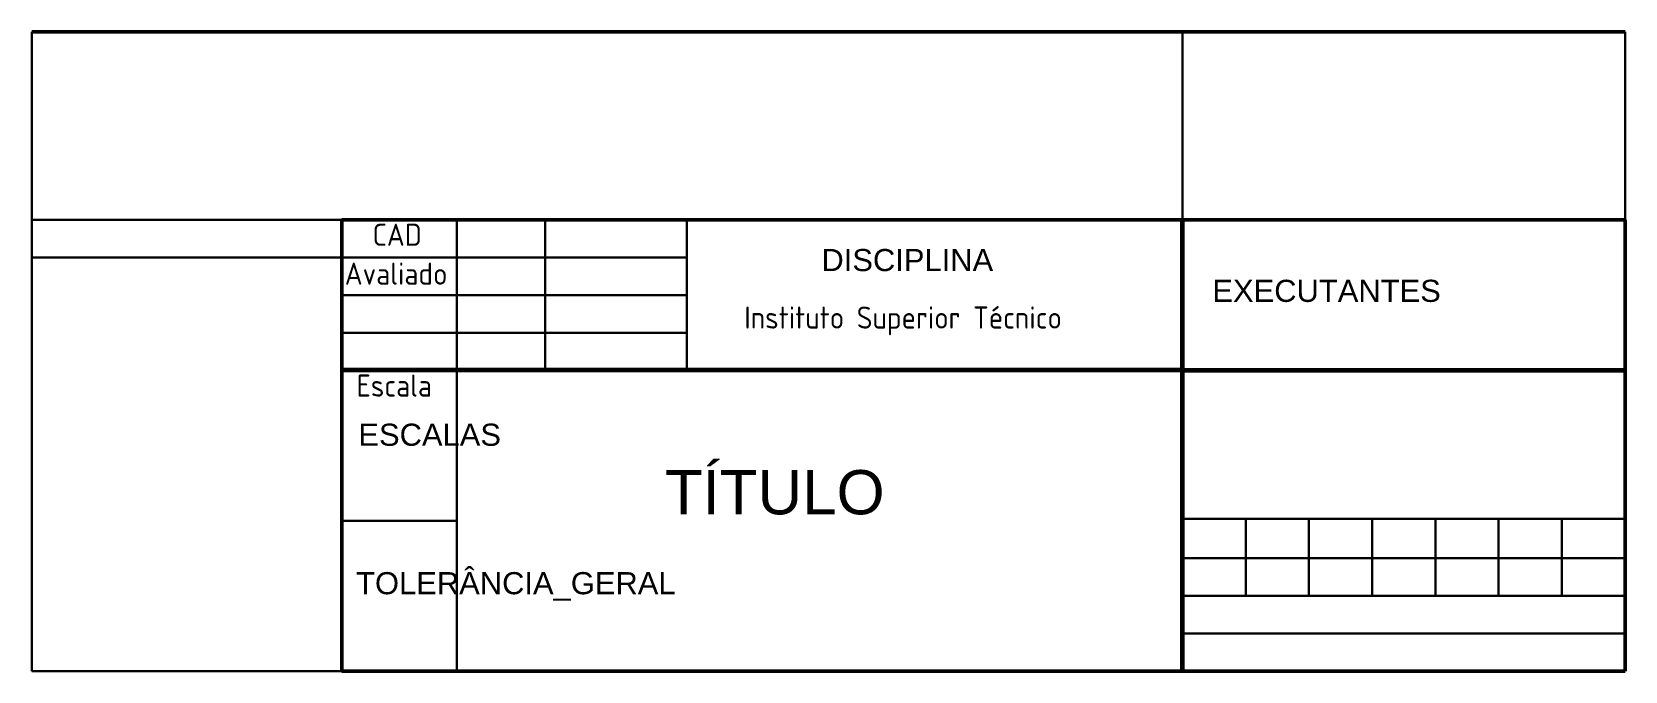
# Model space of a CAD drawing. Header units: millimetres. Extents: x 724 to 904, y -451 to -379.
import ezdxf

# ---------------------------------------------------------------- set-up
doc = ezdxf.new("R2010")
doc.units = ezdxf.units.MM
doc.header["$LTSCALE"] = 0.5
doc.layers.add('Contorno', color=7, linetype='Continuous', lineweight=35)
doc.layers.add('legenda 3', color=7, linetype='Continuous', lineweight=30)
doc.styles.get("Standard").update_dxf_attribs({"font": 'arial.ttf'})

msp = doc.modelspace()

# ---------------------------------------------------------------- linework, layer by layer
at = {"layer": 'legenda 3', "lineweight": 50}
for p, q in [((723.79, -379.2), (903.79, -379.2)), ((903.79, -400.45), (758.79, -400.45)), ((758.79, -400.45), (758.79, -451.45)), ((758.79, -451.45), (903.79, -451.45))]:
    msp.add_line(p, q, dxfattribs=at)
at = {"layer": 'legenda 3', "linetype": 'ByBlock', "lineweight": 30}
for p, q in [((723.79, -451.45), (723.79, -379.2)), ((903.79, -400.45), (903.79, -379.2)), ((860.93, -434.25), (860.93, -442.95)), ((868.07, -434.25), (868.07, -442.95)), ((875.21, -434.25), (875.21, -442.95)), ((882.35, -434.25), (882.35, -442.95)), ((889.49, -434.25), (889.49, -442.95)), ((896.63, -434.25), (896.63, -442.95))]:
    msp.add_line(p, q, dxfattribs=at)
at = {"layer": 'legenda 3'}
for p, q in [((728.79, -379.2), (778.79, -379.2)), ((853.79, -400.45), (853.79, -379.2)), ((880.79, -379.2), (903.79, -379.2)), ((771.79, -400.45), (781.79, -400.45)), ((758.79, -408.95), (758.79, -404.7)), ((758.79, -417.45), (758.79, -413.2)), ((771.79, -434.45), (758.79, -434.45)), ((903.79, -438.7), (903.79, -434.25)), ((903.79, -447.2), (903.79, -442.95))]:
    msp.add_line(p, q, dxfattribs=at)
at = {"layer": 'legenda 3', "lineweight": 30}
for p, q in [((758.79, -400.45), (723.79, -400.45)), ((771.79, -451.45), (771.79, -400.45)), ((781.79, -400.45), (781.79, -417.45)), ((797.79, -400.45), (797.79, -417.45)), ((723.79, -404.7), (758.79, -404.7)), ((758.79, -404.7), (797.79, -404.7)), ((797.79, -408.95), (758.79, -408.95)), ((758.79, -413.2), (797.79, -413.2)), ((758.79, -434.45), (771.79, -434.45)), ((903.79, -434.25), (853.79, -434.25)), ((853.79, -438.7), (903.79, -438.7)), ((903.79, -442.95), (853.79, -442.95)), ((853.79, -447.2), (903.79, -447.2)), ((723.79, -451.45), (758.79, -451.45))]:
    msp.add_line(p, q, dxfattribs=at)
at = {"layer": 'legenda 3', "lineweight": 60}
for p, q in [((853.79, -451.45), (853.79, -400.45)), ((853.79, -417.45), (758.79, -417.45)), ((853.79, -417.45), (903.79, -417.45))]:
    msp.add_line(p, q, dxfattribs=at)
at = {"layer": 'legenda 3', "linetype": 'ByBlock', "lineweight": 50}
msp.add_line((903.79, -451.45), (903.79, -400.45), dxfattribs=at)

# ---------------------------------------------------------------- texts
at = {"layer": 'Contorno'}
for tag, p, s, height in [('DISCIPLINA', (812.99, -406.24), 'LOF', 2.5), ('EXECUTANTES', (857.16, -409.72), 'nº e nome', 2.5), ('ESCALAS', (760.68, -425.98), '1:1', 2.5), ('TÍTULO', (795.3, -433.73), 'Peça mecânica', 5), ('TOLERÂNCIA_GERAL', (760.42, -442.76), 'norma - valor', 2.5)]:
    msp.add_attdef(tag, p, s, height=height, dxfattribs=at)
at = {"layer": 'legenda 3', "char_height": 2.5, "attachment_point": 1}
for s, insert in [('{\\Fisocp|c0;CAD}', (762.28, -400.88)), ('{\\Fisocp|c0;Avaliado}', (759.14, -405.28)), ('{\\Fisocp|c0;Instituto Superior Técnico}', (804.28, -410.24)), ('{\\Fisocp|c0;Escala}', (760.47, -417.93))]:
    msp.add_mtext_dynamic_manual_height_columns(s, width=65.6407, gutter_width=12.5, heights=[0], dxfattribs=dict(at, insert=insert))

doc.saveas('drawing.dxf')
